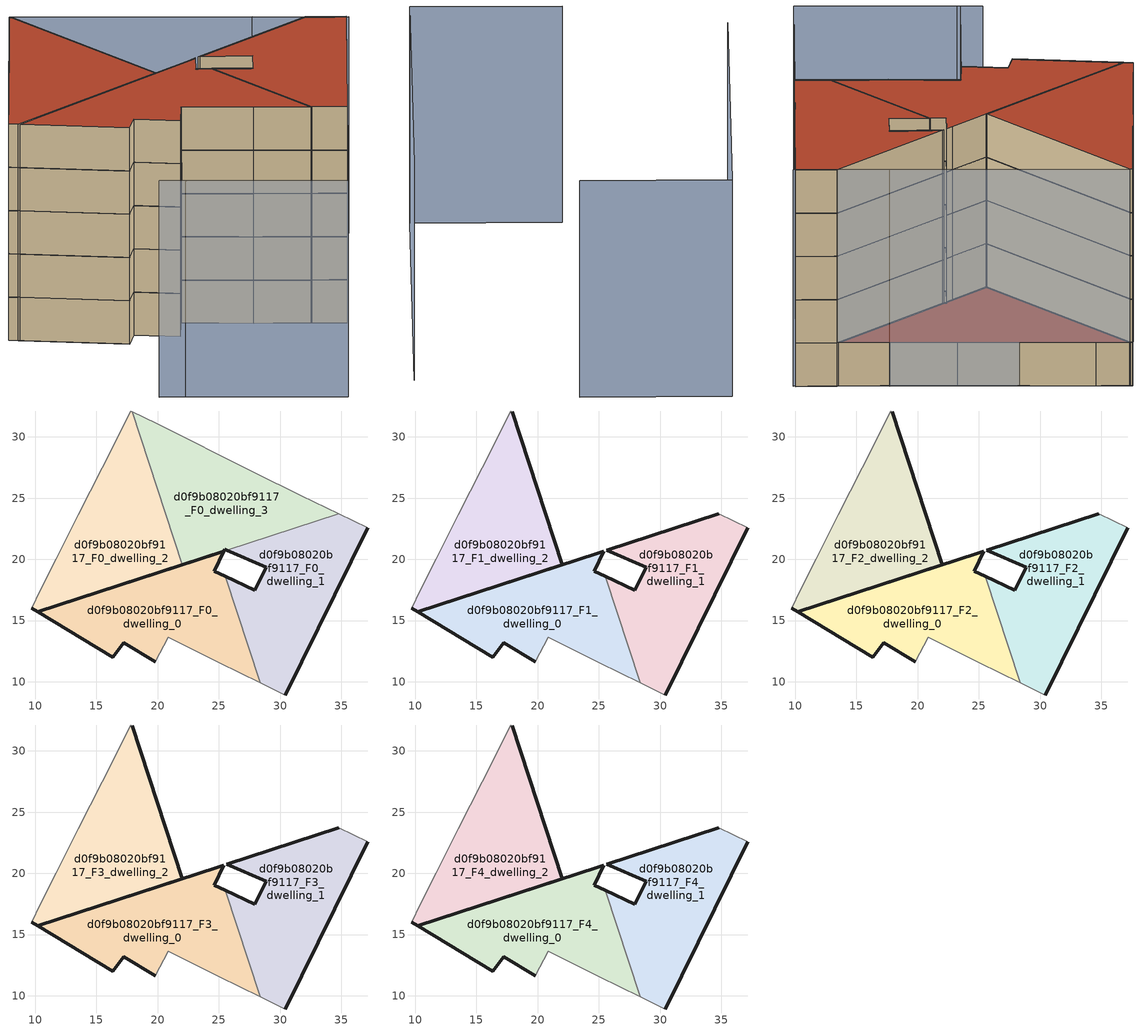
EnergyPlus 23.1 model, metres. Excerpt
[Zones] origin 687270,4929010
d0f9b08020bf9117_F0_dwelling_0
 floor ground (EU_floor_Construction): 28.37,9.92 25.54,18.6 24.62,19.03 25.4,20.66 24.92,20.5 10.23,15.71 16.35,11.99 17.25,13.18 19.82,11.62 20.88,13.66 25.02,11.55 z0
 wall outside (EU_wall_Construction): 19.82,11.62 17.25,13.18 16.35,11.99 10.23,15.71 24.92,20.5 25.4,20.66 24.62,19.03 25.54,18.6 z0:3
 wall adiabatic (EU_wall_Construction): 28.37,9.92 25.02,11.55 20.88,13.66 19.82,11.62 z0:3
 wall to d0f9b08020bf9117_F0_dwelling_1 (EU_wall_Construction): 25.54,18.6 28.37,9.92 z0:3
d0f9b08020bf9117_F0_dwelling_1
 floor ground (EU_floor_Construction): 30.42,8.92 37.17,22.58 34.79,23.72 25.65,20.74 28.86,19.34 27.94,17.47 25.54,18.6 28.37,9.92 z0
 wall outside (EU_wall_Construction): 37.17,22.58 30.42,8.92 / 25.54,18.6 27.94,17.47 28.86,19.34 25.65,20.74 z0:3
 wall adiabatic (EU_wall_Construction): 34.79,23.72 37.17,22.58 / 30.42,8.92 28.37,9.92 z0:3
 wall to d0f9b08020bf9117_F0_dwelling_3 (EU_wall_Construction): 25.65,20.74 34.78,23.72 z0:3
d0f9b08020bf9117_F0_dwelling_2
 floor ground (EU_floor_Construction): 22.01,19.55 17.92,32.05 17.79,32.11 15.46,27.48 13.52,23.64 11.72,20.05 10.43,17.49 9.7,16.02 10.23,15.71 z0
 wall outside (EU_wall_Construction): 22.01,19.55 10.23,15.71 9.7,16.02 z0:3
 wall adiabatic (EU_wall_Construction): 9.7,16.02 10.43,17.49 11.72,20.05 13.52,23.64 15.46,27.48 17.79,32.11 17.92,32.05 z0:3
 wall to d0f9b08020bf9117_F0_dwelling_3 (EU_wall_Construction): 17.92,32.05 22.01,19.55 z0:3
d0f9b08020bf9117_F0_dwelling_3
 floor ground (EU_floor_Construction): 34.79,23.72 31.73,25.18 27.86,27.12 19.9,31.12 17.92,32.05 22.01,19.55 25.4,20.66 25.47,20.81 25.65,20.74 z0
 wall outside (EU_wall_Construction): 25.65,20.74 25.47,20.81 25.4,20.66 22.01,19.55 z0:3
 wall adiabatic (EU_wall_Construction): 17.92,32.05 19.9,31.12 27.86,27.12 31.73,25.18 34.79,23.72 z0:3
 roof outside (EU_roof_Construction): 31.73,25.18 34.79,23.72 25.65,20.74 25.47,20.81 25.4,20.66 22.01,19.55 17.92,32.05 19.9,31.12 27.86,27.12 z3
d0f9b08020bf9117_F1_dwelling_0
 floor to d0f9b08020bf9117_F0_dwelling_0 (EU_floor_Construction): 28.37,9.92 25.54,18.6 24.62,19.03 25.4,20.66 24.92,20.5 10.23,15.71 16.35,11.99 17.25,13.18 19.82,11.62 20.88,13.66 25.02,11.55 z3
 wall outside (EU_wall_Construction): 19.82,11.62 17.25,13.18 16.35,11.99 10.23,15.71 24.92,20.5 25.4,20.66 24.62,19.03 25.54,18.6 z3:6
 wall adiabatic (EU_wall_Construction): 28.37,9.92 25.02,11.55 20.88,13.66 19.82,11.62 z3:6
 wall to d0f9b08020bf9117_F1_dwelling_1 (EU_wall_Construction): 25.54,18.6 28.37,9.92 z3:6
d0f9b08020bf9117_F1_dwelling_1
 floor to d0f9b08020bf9117_F0_dwelling_1 (EU_floor_Construction): 30.42,8.92 37.17,22.58 34.78,23.72 25.65,20.74 28.86,19.34 27.94,17.47 25.54,18.6 28.37,9.92 z3
 wall outside (EU_wall_Construction): 37.17,22.58 30.42,8.92 / 25.54,18.6 27.94,17.47 28.86,19.34 25.65,20.74 34.79,23.72 z3:6
 wall adiabatic (EU_wall_Construction): 34.79,23.72 37.17,22.58 / 30.42,8.92 28.37,9.92 z3:6
d0f9b08020bf9117_F1_dwelling_2
 floor to d0f9b08020bf9117_F0_dwelling_2 (EU_floor_Construction): 22,19.55 17.92,32.05 17.79,32.11 15.46,27.48 13.52,23.64 11.72,20.05 10.43,17.49 9.7,16.02 10.23,15.71 z3
 wall outside (EU_wall_Construction): 17.92,32.05 22.01,19.55 10.23,15.71 9.7,16.02 z3:6
 wall adiabatic (EU_wall_Construction): 9.7,16.02 10.43,17.49 11.72,20.05 13.52,23.64 15.46,27.48 17.79,32.11 17.92,32.05 z3:6
d0f9b08020bf9117_F2_dwelling_0
 floor to d0f9b08020bf9117_F1_dwelling_0 (EU_floor_Construction): 28.37,9.92 25.54,18.6 24.62,19.03 25.4,20.66 24.92,20.5 10.23,15.71 16.35,11.99 17.25,13.18 19.82,11.62 20.88,13.66 25.02,11.55 z6
 wall outside (EU_wall_Construction): 19.82,11.62 17.25,13.18 16.35,11.99 10.23,15.71 24.92,20.5 25.4,20.66 24.62,19.03 25.54,18.6 z6:9
 wall adiabatic (EU_wall_Construction): 28.37,9.92 25.02,11.55 20.88,13.66 19.82,11.62 z6:9
 wall to d0f9b08020bf9117_F2_dwelling_1 (EU_wall_Construction): 25.54,18.6 28.37,9.92 z6:9
d0f9b08020bf9117_F2_dwelling_1
 floor to d0f9b08020bf9117_F1_dwelling_1 (EU_floor_Construction): 30.42,8.92 37.17,22.58 34.78,23.72 25.65,20.74 28.86,19.34 27.94,17.47 25.54,18.6 28.37,9.92 z6
 wall outside (EU_wall_Construction): 37.17,22.58 30.42,8.92 / 25.54,18.6 27.94,17.47 28.86,19.34 25.65,20.74 34.79,23.72 z6:9
 wall adiabatic (EU_wall_Construction): 34.79,23.72 37.17,22.58 / 30.42,8.92 28.37,9.92 z6:9
d0f9b08020bf9117_F2_dwelling_2
 floor to d0f9b08020bf9117_F1_dwelling_2 (EU_floor_Construction): 22,19.55 17.92,32.05 17.79,32.11 15.46,27.48 13.52,23.64 11.72,20.05 10.43,17.49 9.7,16.02 10.23,15.71 z6
 wall outside (EU_wall_Construction): 17.92,32.05 22.01,19.55 10.23,15.71 9.7,16.02 z6:9
 wall adiabatic (EU_wall_Construction): 9.7,16.02 10.43,17.49 11.72,20.05 13.52,23.64 15.46,27.48 17.79,32.11 17.92,32.05 z6:9
d0f9b08020bf9117_F3_dwelling_0
 floor to d0f9b08020bf9117_F2_dwelling_0 (EU_floor_Construction): 28.37,9.92 25.54,18.6 24.62,19.03 25.4,20.66 24.92,20.5 10.23,15.71 16.35,11.99 17.25,13.18 19.82,11.62 20.88,13.66 25.02,11.55 z9
 wall outside (EU_wall_Construction): 19.82,11.62 17.25,13.18 16.35,11.99 10.23,15.71 24.92,20.5 25.4,20.66 24.62,19.03 25.54,18.6 z9:12
 wall adiabatic (EU_wall_Construction): 28.37,9.92 25.02,11.55 20.88,13.66 19.82,11.62 z9:12
 wall to d0f9b08020bf9117_F3_dwelling_1 (EU_wall_Construction): 25.54,18.6 28.37,9.92 z9:12
d0f9b08020bf9117_F3_dwelling_1
 floor to d0f9b08020bf9117_F2_dwelling_1 (EU_floor_Construction): 30.42,8.92 37.17,22.58 34.78,23.72 25.65,20.74 28.86,19.34 27.94,17.47 25.54,18.6 28.37,9.92 z9
 wall outside (EU_wall_Construction): 37.17,22.58 30.42,8.92 / 25.54,18.6 27.94,17.47 28.86,19.34 25.65,20.74 34.79,23.72 z9:12
 wall adiabatic (EU_wall_Construction): 34.79,23.72 37.17,22.58 / 30.42,8.92 28.37,9.92 z9:12
d0f9b08020bf9117_F3_dwelling_2
 floor to d0f9b08020bf9117_F2_dwelling_2 (EU_floor_Construction): 22,19.55 17.92,32.05 17.79,32.11 15.46,27.48 13.52,23.64 11.72,20.05 10.43,17.49 9.7,16.02 10.23,15.71 z9
 wall outside (EU_wall_Construction): 17.92,32.05 22.01,19.55 10.23,15.71 9.7,16.02 z9:12
 wall adiabatic (EU_wall_Construction): 9.7,16.02 10.43,17.49 11.72,20.05 13.52,23.64 15.46,27.48 17.79,32.11 17.92,32.05 z9:12
d0f9b08020bf9117_F4_dwelling_0
 floor to d0f9b08020bf9117_F3_dwelling_0 (EU_floor_Construction): 28.37,9.92 25.54,18.6 24.62,19.03 25.4,20.66 24.92,20.5 10.23,15.71 16.35,11.99 17.25,13.18 19.82,11.62 20.88,13.66 25.02,11.55 z12
 wall outside (EU_wall_Construction): 19.82,11.62 17.25,13.18 16.35,11.99 10.23,15.71 24.92,20.5 25.4,20.66 24.62,19.03 25.54,18.6 z12:15
 wall adiabatic (EU_wall_Construction): 28.37,9.92 25.02,11.55 20.88,13.66 19.82,11.62 z12:15
 wall to d0f9b08020bf9117_F4_dwelling_1 (EU_wall_Construction): 25.54,18.6 28.37,9.92 z12:15
 roof outside (EU_roof_Construction): 25.4,20.66 24.62,19.03 25.54,18.6 28.37,9.92 25.02,11.55 20.88,13.66 19.82,11.62 17.25,13.18 16.35,11.99 10.23,15.71 24.92,20.5 z15
d0f9b08020bf9117_F4_dwelling_1
 floor to d0f9b08020bf9117_F3_dwelling_1 (EU_floor_Construction): 30.42,8.92 37.17,22.58 34.78,23.72 25.65,20.74 28.86,19.34 27.94,17.47 25.54,18.6 28.37,9.92 z12
 wall outside (EU_wall_Construction): 37.17,22.58 30.42,8.92 / 25.54,18.6 27.94,17.47 28.86,19.34 25.65,20.74 34.79,23.72 z12:15
 wall adiabatic (EU_wall_Construction): 34.79,23.72 37.17,22.58 / 30.42,8.92 28.37,9.92 z12:15
 roof outside (EU_roof_Construction): 37.17,22.58 30.42,8.92 28.37,9.92 25.54,18.6 27.94,17.47 28.86,19.34 25.65,20.74 34.79,23.72 z15
d0f9b08020bf9117_F4_dwelling_2
 floor to d0f9b08020bf9117_F3_dwelling_2 (EU_floor_Construction): 22,19.55 17.92,32.05 17.79,32.11 15.46,27.48 13.52,23.64 11.72,20.05 10.43,17.49 9.7,16.02 10.23,15.71 z12
 wall outside (EU_wall_Construction): 17.92,32.05 22.01,19.55 10.23,15.71 9.7,16.02 z12:15
 wall adiabatic (EU_wall_Construction): 9.7,16.02 10.43,17.49 11.72,20.05 13.52,23.64 15.46,27.48 17.79,32.11 17.92,32.05 z12:15
 roof outside (EU_roof_Construction): 17.92,32.05 22.01,19.55 10.23,15.71 9.7,16.02 10.43,17.49 11.72,20.05 13.52,23.64 15.46,27.48 17.79,32.11 z15
shading: 14.05,3.18 24.94,-2.18 / 29.96,-1.6 41.55,22.24 / 41.55,22.24 50.35,17.96 / 37.3,22.47 31.73,25.18 / 31.77,25.24 17.79,32.11 / 30.43,8.94 24.93,-2.19 / 24.93,-2.19 15.34,2.55 / 15.34,2.55 20.84,13.68 / 20.84,13.68 30.43,8.94 z0:15
[Building]
EU S2 Campaign: North Axis=0; Terrain=City; Solar Distribution=FullExterior
[Site:Location]
Bologna: Latitude=44.5; Longitude=11.25; Time Zone=1; Elevation=37
[SizingPeriod:WeatherFileDays]
AnnualSizingPeriod: Begin Month=1; Begin Day of Month=1; End Month=12; End Day of Month=31; Day of Week for Start Day=Monday; Use Weather File Daylight Saving Period=No; Use Weather File Rain and Snow Indicators=No
[MATERIAL]
EU_InternalMass_Material: Roughness=MediumRough; Thickness=0.1; Conductivity=1; Density=1800; Specific Heat=900; Thermal Absorptance=0.9; Solar Absorptance=0.7; Visible Absorptance=0.7
[MATERIAL:NOMASS] Roughness=MediumRough; Thermal Absorptance=0.9; Solar Absorptance=0.7; Visible Absorptance=0.7
Name | Thermal Resistance
EU_wall_NoMass | 0.905828
EU_roof_NoMass | 0.37593
EU_floor_NoMass | 0.67114
[CONSTRUCTION]
EU_wall_Construction: EU_wall_NoMass
EU_roof_Construction: EU_roof_NoMass
EU_floor_Construction: EU_floor_NoMass
EU_InternalMass_Construction: EU_InternalMass_Material
[ZONE] Type=1; Multiplier=1; Ceiling Height=autocalculate; Floor Area=autocalculate; Part of Total Floor Area=Yes
Name | Volume
d0f9b08020bf9117_F0_dwelling_0; d0f9b08020bf9117_F1_dwelling_0; d0f9b08020bf9117_F2_dwelling_0; d0f9b08020bf9117_F3_dwelling_0; d0f9b08020bf9117_F4_dwelling_0 | 265.485
d0f9b08020bf9117_F0_dwelling_1; d0f9b08020bf9117_F1_dwelling_1; d0f9b08020bf9117_F2_dwelling_1; d0f9b08020bf9117_F3_dwelling_1; d0f9b08020bf9117_F4_dwelling_1 | 264.661
d0f9b08020bf9117_F0_dwelling_2 | 265.078
d0f9b08020bf9117_F1_dwelling_2; d0f9b08020bf9117_F2_dwelling_2; d0f9b08020bf9117_F3_dwelling_2; d0f9b08020bf9117_F4_dwelling_2 | 265.08
d0f9b08020bf9117_F0_dwelling_3 | 265.068
[INTERNALMASS] Construction=EU_InternalMass_Construction
Name | Zone or ZoneList | Surface Area
d0f9b08020bf9117_F0_dwelling_0_EU_InternalMass | d0f9b08020bf9117_F0_dwelling_0 | 88.495
d0f9b08020bf9117_F0_dwelling_1_EU_InternalMass | d0f9b08020bf9117_F0_dwelling_1 | 88.2203
d0f9b08020bf9117_F0_dwelling_2_EU_InternalMass | d0f9b08020bf9117_F0_dwelling_2 | 88.3596
d0f9b08020bf9117_F0_dwelling_3_EU_InternalMass | d0f9b08020bf9117_F0_dwelling_3 | 88.3557
d0f9b08020bf9117_F1_dwelling_0_EU_InternalMass | d0f9b08020bf9117_F1_dwelling_0 | 176.716
d0f9b08020bf9117_F1_dwelling_1_EU_InternalMass | d0f9b08020bf9117_F1_dwelling_1 | 88.3596
d0f9b08020bf9117_F1_dwelling_2_EU_InternalMass | d0f9b08020bf9117_F1_dwelling_2 | 88.3557
d0f9b08020bf9117_F2_dwelling_0_EU_InternalMass | d0f9b08020bf9117_F2_dwelling_0 | 176.716
d0f9b08020bf9117_F2_dwelling_1_EU_InternalMass | d0f9b08020bf9117_F2_dwelling_1 | 88.3596
d0f9b08020bf9117_F2_dwelling_2_EU_InternalMass | d0f9b08020bf9117_F2_dwelling_2 | 88.3557
d0f9b08020bf9117_F3_dwelling_0_EU_InternalMass | d0f9b08020bf9117_F3_dwelling_0 | 176.716
d0f9b08020bf9117_F3_dwelling_1_EU_InternalMass | d0f9b08020bf9117_F3_dwelling_1 | 88.3596
d0f9b08020bf9117_F3_dwelling_2_EU_InternalMass | d0f9b08020bf9117_F3_dwelling_2 | 88.3557
d0f9b08020bf9117_F4_dwelling_0_EU_InternalMass | d0f9b08020bf9117_F4_dwelling_0 | 176.716
d0f9b08020bf9117_F4_dwelling_1_EU_InternalMass | d0f9b08020bf9117_F4_dwelling_1 | 88.3596
d0f9b08020bf9117_F4_dwelling_2_EU_InternalMass | d0f9b08020bf9117_F4_dwelling_2 | 88.3557
[OTHEREQUIPMENT] Fuel Type=Electricity; Design Level Calculation Method=Watts/Area; Power per Zone Floor Area=1; Fraction Latent=0; Fraction Radiant=0; Fraction Lost=0; Carbon Dioxide Generation Rate=0; EndUse Subcategory=EU_Step8_InternalGains
Name | Zone or ZoneList or Space or SpaceList | Schedule
EU_Step8_InternalGain_d0f9b08020bf9117_F0_dwelling_0_f000 | d0f9b08020bf9117_F0_dwelling_0 | EU_Step8_GainSchedule_d0f9b08020bf9117_F0_dwelling_0_f000
EU_Step8_InternalGain_d0f9b08020bf9117_F0_dwelling_1_f000 | d0f9b08020bf9117_F0_dwelling_1 | EU_Step8_GainSchedule_d0f9b08020bf9117_F0_dwelling_1_f000
EU_Step8_InternalGain_d0f9b08020bf9117_F0_dwelling_2_f000 | d0f9b08020bf9117_F0_dwelling_2 | EU_Step8_GainSchedule_d0f9b08020bf9117_F0_dwelling_2_f000
EU_Step8_InternalGain_d0f9b08020bf9117_F0_dwelling_3_f000 | d0f9b08020bf9117_F0_dwelling_3 | EU_Step8_GainSchedule_d0f9b08020bf9117_F0_dwelling_3_f000
EU_Step8_InternalGain_d0f9b08020bf9117_F1_dwelling_0_f000 | d0f9b08020bf9117_F1_dwelling_0 | EU_Step8_GainSchedule_d0f9b08020bf9117_F1_dwelling_0_f000
EU_Step8_InternalGain_d0f9b08020bf9117_F1_dwelling_1_f000 | d0f9b08020bf9117_F1_dwelling_1 | EU_Step8_GainSchedule_d0f9b08020bf9117_F1_dwelling_1_f000
EU_Step8_InternalGain_d0f9b08020bf9117_F1_dwelling_2_f000 | d0f9b08020bf9117_F1_dwelling_2 | EU_Step8_GainSchedule_d0f9b08020bf9117_F1_dwelling_2_f000
EU_Step8_InternalGain_d0f9b08020bf9117_F2_dwelling_0_f000 | d0f9b08020bf9117_F2_dwelling_0 | EU_Step8_GainSchedule_d0f9b08020bf9117_F2_dwelling_0_f000
EU_Step8_InternalGain_d0f9b08020bf9117_F2_dwelling_1_f000 | d0f9b08020bf9117_F2_dwelling_1 | EU_Step8_GainSchedule_d0f9b08020bf9117_F2_dwelling_1_f000
EU_Step8_InternalGain_d0f9b08020bf9117_F2_dwelling_2_f000 | d0f9b08020bf9117_F2_dwelling_2 | EU_Step8_GainSchedule_d0f9b08020bf9117_F2_dwelling_2_f000
EU_Step8_InternalGain_d0f9b08020bf9117_F3_dwelling_0_f000 | d0f9b08020bf9117_F3_dwelling_0 | EU_Step8_GainSchedule_d0f9b08020bf9117_F3_dwelling_0_f000
EU_Step8_InternalGain_d0f9b08020bf9117_F3_dwelling_1_f000 | d0f9b08020bf9117_F3_dwelling_1 | EU_Step8_GainSchedule_d0f9b08020bf9117_F3_dwelling_1_f000
EU_Step8_InternalGain_d0f9b08020bf9117_F3_dwelling_2_f000 | d0f9b08020bf9117_F3_dwelling_2 | EU_Step8_GainSchedule_d0f9b08020bf9117_F3_dwelling_2_f000
EU_Step8_InternalGain_d0f9b08020bf9117_F4_dwelling_0_f000 | d0f9b08020bf9117_F4_dwelling_0 | EU_Step8_GainSchedule_d0f9b08020bf9117_F4_dwelling_0_f000
EU_Step8_InternalGain_d0f9b08020bf9117_F4_dwelling_1_f000 | d0f9b08020bf9117_F4_dwelling_1 | EU_Step8_GainSchedule_d0f9b08020bf9117_F4_dwelling_1_f000
EU_Step8_InternalGain_d0f9b08020bf9117_F4_dwelling_2_f000 | d0f9b08020bf9117_F4_dwelling_2 | EU_Step8_GainSchedule_d0f9b08020bf9117_F4_dwelling_2_f000
[ZONEVENTILATION:DESIGNFLOWRATE] Schedule=EU_AlwaysOn; Design Flow Rate Calculation Method=AirChanges/Hour; Air Changes per Hour=0.73129; Ventilation Type=Natural; Fan Pressure Rise=0; Fan Total Efficiency=1; Constant Term Coefficient=1; Temperature Term Coefficient=0; Velocity Term Coefficient=0; Velocity Squared Term Coefficient=0; Minimum Indoor Temperature=-100; Maximum Indoor Temperature=100; Delta Temperature=-100; Minimum Outdoor Temperature=-100; Maximum Outdoor Temperature=100; Maximum Wind Speed=40
Name | Zone or ZoneList or Space or SpaceList
EU_ConstantAir_d0f9b08020bf9117_F0_dwelling_0 | d0f9b08020bf9117_F0_dwelling_0
EU_ConstantAir_d0f9b08020bf9117_F0_dwelling_1 | d0f9b08020bf9117_F0_dwelling_1
EU_ConstantAir_d0f9b08020bf9117_F0_dwelling_2 | d0f9b08020bf9117_F0_dwelling_2
EU_ConstantAir_d0f9b08020bf9117_F0_dwelling_3 | d0f9b08020bf9117_F0_dwelling_3
EU_ConstantAir_d0f9b08020bf9117_F1_dwelling_0 | d0f9b08020bf9117_F1_dwelling_0
EU_ConstantAir_d0f9b08020bf9117_F1_dwelling_1 | d0f9b08020bf9117_F1_dwelling_1
EU_ConstantAir_d0f9b08020bf9117_F1_dwelling_2 | d0f9b08020bf9117_F1_dwelling_2
EU_ConstantAir_d0f9b08020bf9117_F2_dwelling_0 | d0f9b08020bf9117_F2_dwelling_0
EU_ConstantAir_d0f9b08020bf9117_F2_dwelling_1 | d0f9b08020bf9117_F2_dwelling_1
EU_ConstantAir_d0f9b08020bf9117_F2_dwelling_2 | d0f9b08020bf9117_F2_dwelling_2
EU_ConstantAir_d0f9b08020bf9117_F3_dwelling_0 | d0f9b08020bf9117_F3_dwelling_0
EU_ConstantAir_d0f9b08020bf9117_F3_dwelling_1 | d0f9b08020bf9117_F3_dwelling_1
EU_ConstantAir_d0f9b08020bf9117_F3_dwelling_2 | d0f9b08020bf9117_F3_dwelling_2
EU_ConstantAir_d0f9b08020bf9117_F4_dwelling_0 | d0f9b08020bf9117_F4_dwelling_0
EU_ConstantAir_d0f9b08020bf9117_F4_dwelling_1 | d0f9b08020bf9117_F4_dwelling_1
EU_ConstantAir_d0f9b08020bf9117_F4_dwelling_2 | d0f9b08020bf9117_F4_dwelling_2
[HVACTEMPLATE:THERMOSTAT] Constant Heating Setpoint=20; Constant Cooling Setpoint=50
EU_HeatOnly_d0f9b08020bf9117_F0_dwelling_0; EU_HeatOnly_d0f9b08020bf9117_F0_dwelling_1; EU_HeatOnly_d0f9b08020bf9117_F0_dwelling_2; EU_HeatOnly_d0f9b08020bf9117_F0_dwelling_3; EU_HeatOnly_d0f9b08020bf9117_F1_dwelling_0; EU_HeatOnly_d0f9b08020bf9117_F1_dwelling_1; EU_HeatOnly_d0f9b08020bf9117_F1_dwelling_2; EU_HeatOnly_d0f9b08020bf9117_F2_dwelling_0; EU_HeatOnly_d0f9b08020bf9117_F2_dwelling_1; EU_HeatOnly_d0f9b08020bf9117_F2_dwelling_2; EU_HeatOnly_d0f9b08020bf9117_F3_dwelling_0; EU_HeatOnly_d0f9b08020bf9117_F3_dwelling_1; EU_HeatOnly_d0f9b08020bf9117_F3_dwelling_2; EU_HeatOnly_d0f9b08020bf9117_F4_dwelling_0; EU_HeatOnly_d0f9b08020bf9117_F4_dwelling_1; EU_HeatOnly_d0f9b08020bf9117_F4_dwelling_2
[HVACTEMPLATE:ZONE:IDEALLOADSAIRSYSTEM] System Availability Schedule=EU_AlwaysOn; Maximum Heating Supply Air Temperature=50; Minimum Cooling Supply Air Temperature=13; Maximum Heating Supply Air Humidity Ratio=0.0156; Minimum Cooling Supply Air Humidity Ratio=0.0077; Heating Limit=NoLimit; Cooling Limit=NoLimit; Heating Availability Schedule=EU_AlwaysOn; Cooling Availability Schedule=EU_CoolingOff; Dehumidification Control Type=ConstantSensibleHeatRatio; Cooling Sensible Heat Ratio=0.7; Dehumidification Setpoint=60; Humidification Control Type=None; Humidification Setpoint=30; Outdoor Air Method=None; Outdoor Air Flow Rate per Person=0.00944; Outdoor Air Flow Rate per Zone Floor Area=0; Outdoor Air Flow Rate per Zone=0; Demand Controlled Ventilation Type=None; Outdoor Air Economizer Type=NoEconomizer; Heat Recovery Type=None; Sensible Heat Recovery Effectiveness=0.7; Latent Heat Recovery Effectiveness=0.65
Name | Template Thermostat
d0f9b08020bf9117_F0_dwelling_0 | EU_HeatOnly_d0f9b08020bf9117_F0_dwelling_0
d0f9b08020bf9117_F0_dwelling_1 | EU_HeatOnly_d0f9b08020bf9117_F0_dwelling_1
d0f9b08020bf9117_F0_dwelling_2 | EU_HeatOnly_d0f9b08020bf9117_F0_dwelling_2
d0f9b08020bf9117_F0_dwelling_3 | EU_HeatOnly_d0f9b08020bf9117_F0_dwelling_3
d0f9b08020bf9117_F1_dwelling_0 | EU_HeatOnly_d0f9b08020bf9117_F1_dwelling_0
d0f9b08020bf9117_F1_dwelling_1 | EU_HeatOnly_d0f9b08020bf9117_F1_dwelling_1
d0f9b08020bf9117_F1_dwelling_2 | EU_HeatOnly_d0f9b08020bf9117_F1_dwelling_2
d0f9b08020bf9117_F2_dwelling_0 | EU_HeatOnly_d0f9b08020bf9117_F2_dwelling_0
d0f9b08020bf9117_F2_dwelling_1 | EU_HeatOnly_d0f9b08020bf9117_F2_dwelling_1
d0f9b08020bf9117_F2_dwelling_2 | EU_HeatOnly_d0f9b08020bf9117_F2_dwelling_2
d0f9b08020bf9117_F3_dwelling_0 | EU_HeatOnly_d0f9b08020bf9117_F3_dwelling_0
d0f9b08020bf9117_F3_dwelling_1 | EU_HeatOnly_d0f9b08020bf9117_F3_dwelling_1
d0f9b08020bf9117_F3_dwelling_2 | EU_HeatOnly_d0f9b08020bf9117_F3_dwelling_2
d0f9b08020bf9117_F4_dwelling_0 | EU_HeatOnly_d0f9b08020bf9117_F4_dwelling_0
d0f9b08020bf9117_F4_dwelling_1 | EU_HeatOnly_d0f9b08020bf9117_F4_dwelling_1
d0f9b08020bf9117_F4_dwelling_2 | EU_HeatOnly_d0f9b08020bf9117_F4_dwelling_2
[SIZING:ZONE] Zone Cooling Design Supply Air Temperature Input Method=SupplyAirTemperature; Zone Cooling Design Supply Air Temperature=13; Zone Heating Design Supply Air Temperature Input Method=SupplyAirTemperature; Zone Heating Design Supply Air Temperature=50; Zone Cooling Design Supply Air Humidity Ratio=0.008; Zone Heating Design Supply Air Humidity Ratio=0.008; Cooling Design Air Flow Method=DesignDay; Cooling Design Air Flow Rate=0; Cooling Minimum Air Flow per Zone Floor Area=0.000762; Cooling Minimum Air Flow=0; Cooling Minimum Air Flow Fraction=0.2; Heating Design Air Flow Method=DesignDay; Heating Design Air Flow Rate=0; Heating Maximum Air Flow per Zone Floor Area=0.002032; Heating Maximum Air Flow=0.141576; Heating Maximum Air Flow Fraction=0.3; Account for Dedicated Outdoor Air System=No; Dedicated Outdoor Air System Control Strategy=NeutralSupplyAir; Dedicated Outdoor Air Low Setpoint Temperature for Design=autosize; Dedicated Outdoor Air High Setpoint Temperature for Design=autosize; Zone Load Sizing Method=Sensible Load Only No Latent Load; Zone Latent Cooling Design Supply Air Humidity Ratio Input Method=HumidityRatioDifference; Zone Cooling Design Supply Air Humidity Ratio Difference=0.005; Zone Latent Heating Design Supply Air Humidity Ratio Input Method=HumidityRatioDifference; Zone Humidification Design Supply Air Humidity Ratio Difference=0.005
d0f9b08020bf9117_F0_dwelling_0; d0f9b08020bf9117_F0_dwelling_1; d0f9b08020bf9117_F0_dwelling_2; d0f9b08020bf9117_F0_dwelling_3; d0f9b08020bf9117_F1_dwelling_0; d0f9b08020bf9117_F1_dwelling_1; d0f9b08020bf9117_F1_dwelling_2; d0f9b08020bf9117_F2_dwelling_0; d0f9b08020bf9117_F2_dwelling_1; d0f9b08020bf9117_F2_dwelling_2; d0f9b08020bf9117_F3_dwelling_0; d0f9b08020bf9117_F3_dwelling_1; d0f9b08020bf9117_F3_dwelling_2; d0f9b08020bf9117_F4_dwelling_0; d0f9b08020bf9117_F4_dwelling_1; d0f9b08020bf9117_F4_dwelling_2
[SCHEDULE:CONSTANT]
Name | Hourly Value
EU_AlwaysOn | 1
EU_CoolingOff | 0
[SCHEDULE:FILE] Column Number=1; Rows to Skip at Top=0; Number of Hours of Data=8760; Column Separator=Comma; Interpolate to Timestep=No; Minutes per Item=60; Adjust Schedule for Daylight Savings=Yes
Name | File
EU_Step8_GainSchedule_d0f9b08020bf9117_F0_dwelling_0_f000 | ../../schedules/d0f9b08020bf9117/d0f9b08020bf9117_F0_dwelling_0_f000_gain.csv
EU_Step8_GainSchedule_d0f9b08020bf9117_F0_dwelling_1_f000 | ../../schedules/d0f9b08020bf9117/d0f9b08020bf9117_F0_dwelling_1_f000_gain.csv
EU_Step8_GainSchedule_d0f9b08020bf9117_F0_dwelling_2_f000 | ../../schedules/d0f9b08020bf9117/d0f9b08020bf9117_F0_dwelling_2_f000_gain.csv
EU_Step8_GainSchedule_d0f9b08020bf9117_F0_dwelling_3_f000 | ../../schedules/d0f9b08020bf9117/d0f9b08020bf9117_F0_dwelling_3_f000_gain.csv
EU_Step8_GainSchedule_d0f9b08020bf9117_F1_dwelling_0_f000 | ../../schedules/d0f9b08020bf9117/d0f9b08020bf9117_F1_dwelling_0_f000_gain.csv
EU_Step8_GainSchedule_d0f9b08020bf9117_F1_dwelling_1_f000 | ../../schedules/d0f9b08020bf9117/d0f9b08020bf9117_F1_dwelling_1_f000_gain.csv
EU_Step8_GainSchedule_d0f9b08020bf9117_F1_dwelling_2_f000 | ../../schedules/d0f9b08020bf9117/d0f9b08020bf9117_F1_dwelling_2_f000_gain.csv
EU_Step8_GainSchedule_d0f9b08020bf9117_F2_dwelling_0_f000 | ../../schedules/d0f9b08020bf9117/d0f9b08020bf9117_F2_dwelling_0_f000_gain.csv
EU_Step8_GainSchedule_d0f9b08020bf9117_F2_dwelling_1_f000 | ../../schedules/d0f9b08020bf9117/d0f9b08020bf9117_F2_dwelling_1_f000_gain.csv
EU_Step8_GainSchedule_d0f9b08020bf9117_F2_dwelling_2_f000 | ../../schedules/d0f9b08020bf9117/d0f9b08020bf9117_F2_dwelling_2_f000_gain.csv
EU_Step8_GainSchedule_d0f9b08020bf9117_F3_dwelling_0_f000 | ../../schedules/d0f9b08020bf9117/d0f9b08020bf9117_F3_dwelling_0_f000_gain.csv
EU_Step8_GainSchedule_d0f9b08020bf9117_F3_dwelling_1_f000 | ../../schedules/d0f9b08020bf9117/d0f9b08020bf9117_F3_dwelling_1_f000_gain.csv
EU_Step8_GainSchedule_d0f9b08020bf9117_F3_dwelling_2_f000 | ../../schedules/d0f9b08020bf9117/d0f9b08020bf9117_F3_dwelling_2_f000_gain.csv
EU_Step8_GainSchedule_d0f9b08020bf9117_F4_dwelling_0_f000 | ../../schedules/d0f9b08020bf9117/d0f9b08020bf9117_F4_dwelling_0_f000_gain.csv
EU_Step8_GainSchedule_d0f9b08020bf9117_F4_dwelling_1_f000 | ../../schedules/d0f9b08020bf9117/d0f9b08020bf9117_F4_dwelling_1_f000_gain.csv
EU_Step8_GainSchedule_d0f9b08020bf9117_F4_dwelling_2_f000 | ../../schedules/d0f9b08020bf9117/d0f9b08020bf9117_F4_dwelling_2_f000_gain.csv
